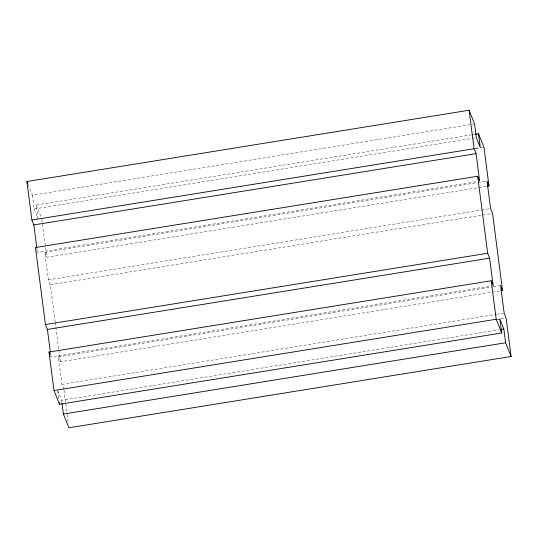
<?xml version="1.0" encoding="UTF-8"?>
<svg xmlns="http://www.w3.org/2000/svg" width="538" height="538" viewBox="0 0 538 538"><rect width="100%" height="100%" fill="white"/><g stroke="black" fill="none" stroke-linecap="round" stroke-linejoin="round"><path stroke-width="0.4" stroke-dasharray="2.69 2.02" d="M28.117 184.568L32.388 195.233L473.763 124.076M38.084 218.771L36.302 205.025L471.046 134.93M471.873 134.796L475.195 134.265M32.388 195.233L34.17 208.979L471.402 138.488M472.23 138.353L475.545 137.815M475.316 148.273L480.293 147.473M475.7 148.784L483.164 147.58M36.853 251.017L37.418 252.416L477.139 181.521M55.179 322.013L50.343 284.743L48.386 279.847L44.822 252.362L477.078 182.671M477.905 182.537L486.204 181.198M44.822 252.362L46.779 257.251L486.5 186.363M48.386 279.847L480.642 210.156M481.47 210.022L489.768 208.683M50.343 284.743L491.725 213.579M50.411 355.537L50.969 356.936L490.69 286.041M63.894 389.263L61.937 384.367L58.373 356.876L492.29 286.922M493.117 286.788L500.582 285.584M58.373 356.876L60.33 361.771L500.885 290.742M61.937 384.367L495.854 314.407M496.682 314.273L503.319 313.203M497.811 319.303L500.3 318.899M501.127 318.765L505.276 318.099M497.428 319.633L499.916 319.229M57.707 390.527L61.621 400.319L498.854 329.821M36.302 205.025L41.789 218.737M34.17 208.979L37.781 218.018M41.89 219.558L46.779 257.251M55.286 322.84L58.723 349.35M58.83 350.177L60.33 361.771M64.002 390.084L67.082 413.843M67.189 414.663L68.252 422.861M61.621 400.319L61.937 402.74M57.815 391.334L58.965 400.232M36.873 248.253L37.418 252.416M50.424 352.773L50.969 356.936"/><path stroke-width="0.81" d="M36.766 247.419L33.854 224.931L31.897 220.035L26.9 181.521L469.109 110.223L474.597 123.942L476.379 137.681L480.293 147.473L478.511 133.727L475.195 134.265M31.897 220.035L474.106 148.737L476.063 153.633L479.627 181.124L477.67 176.229L35.461 247.52L45.448 324.555L47.405 329.444L50.316 351.939M33.854 224.931L476.063 153.633M487.334 186.229L488.988 185.96L483.998 147.446L478.511 133.727M45.448 324.555L487.657 253.257L489.614 258.153L493.178 285.638L491.221 280.749L49.012 352.04L54.002 390.554L59.489 404.273L501.698 332.975L499.916 319.229L503.83 329.021L505.612 342.767L511.1 356.479L68.891 427.777L63.403 414.058L62.038 403.547M47.405 329.444L489.614 258.153M500.885 290.742L502.539 290.48L492.552 213.445L490.595 208.556L487.031 181.064L488.988 185.96M54.002 390.554L496.211 319.263L501.698 332.975M501.342 329.424L503.83 329.021M63.403 414.058L505.612 342.767M502.539 290.48L500.582 285.584L504.146 313.069L506.103 317.965L511.1 356.479M26.9 181.521L27.815 183.808M49.012 352.04L49.846 354.139M469.109 110.223L474.106 148.737M477.67 176.229L487.657 253.257M491.221 280.749L496.211 319.263M59.281 402.653L59.489 404.273"/></g></svg>
